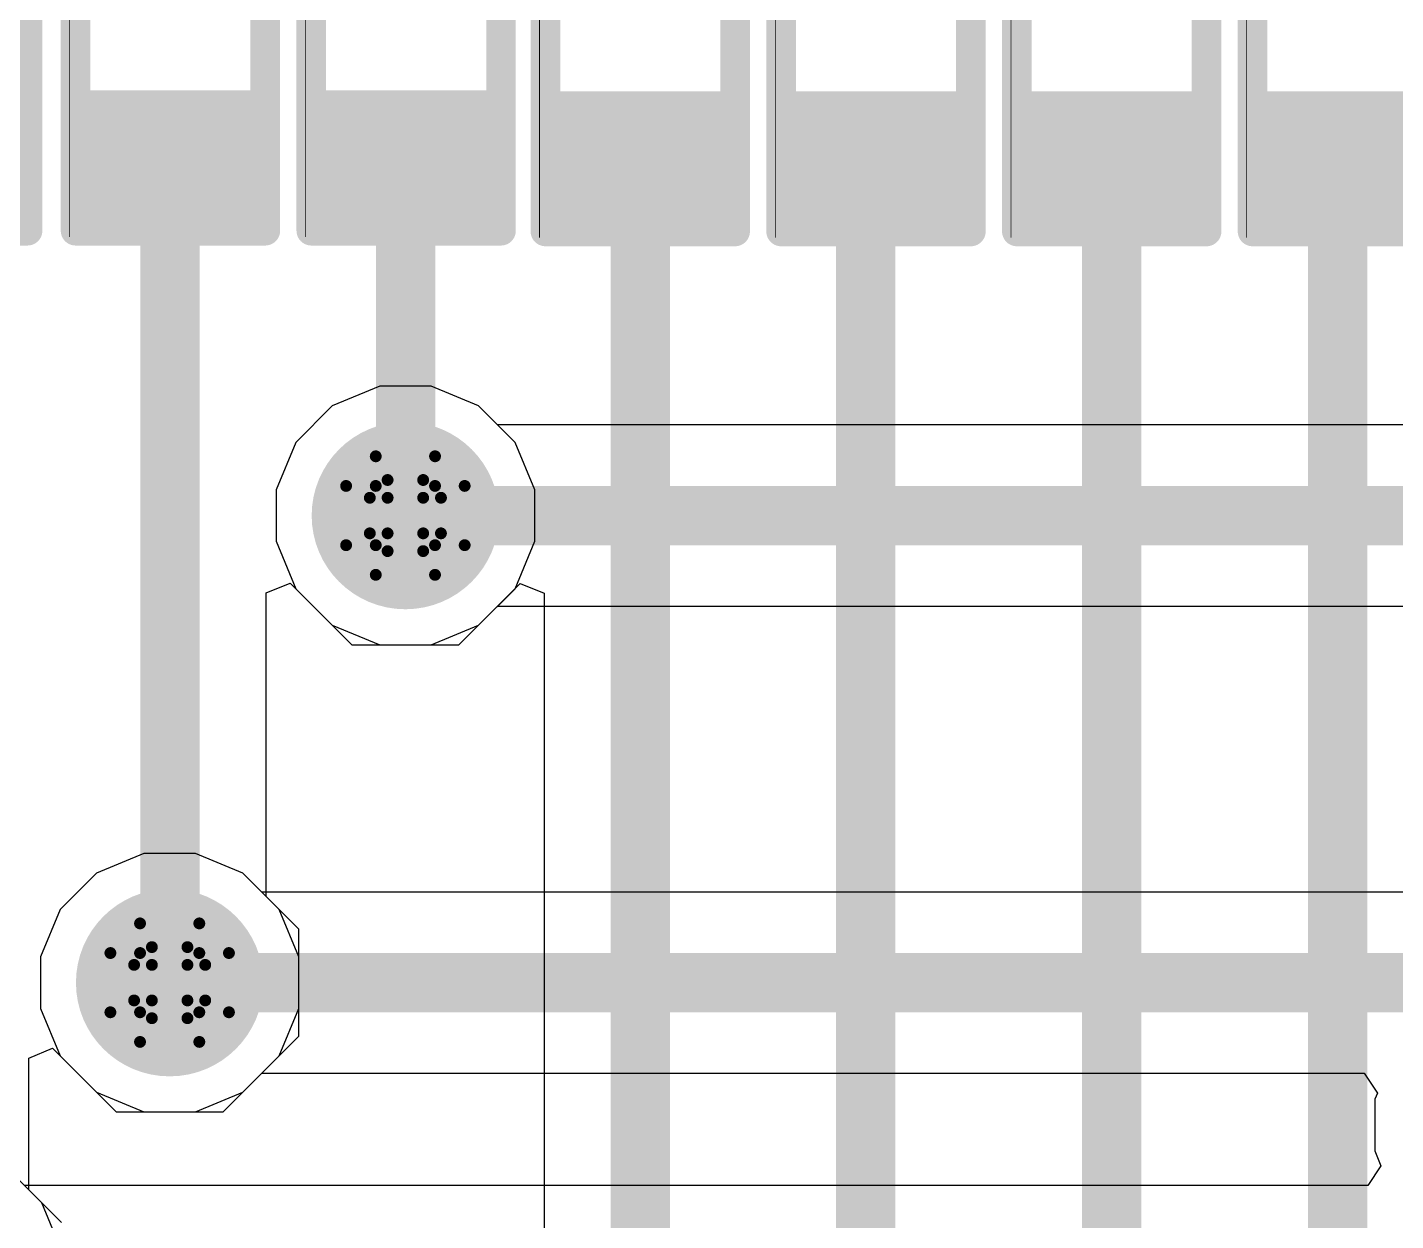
# Model space of a CAD drawing. Header units: inches. Extents: x -4 to 5258, y -4 to 5281.
# Drawn here: x 11.55 to 17.42, y 26.61 to 31.72 of the extents above; entities that cross this region are included whole.
import ezdxf

# ---------------------------------------------------------------- set-up
doc = ezdxf.new("R2010")
doc.units = ezdxf.units.IN
for name, color, linetype in [('Bottom Layer', 5, 'Continuous'), ('Bottom Solder', 6, 'Continuous'), ('Drill Drawing', 1, 'Continuous'), ('Layer 1', 16, 'Continuous'), ('Layer 2', 76, 'Continuous'), ('Top Layer', 1, 'Continuous'), ('Top Overlay', 2, 'Continuous'), ('Top Paste', 8, 'Continuous'), ('Top Solder', 216, 'Continuous'), ('Via Holes', 16, 'Continuous')]:
    doc.layers.add(name, color=color, linetype=linetype)

# ---------------------------------------------------------------- blocks, each defined once
blk = doc.blocks.new('R___0402_140')
at = {"layer": 'Top Layer'}
for points in [[(-0.6985, -0.3175), (-0.6985, 0.3174999999999999), (-0.2413000000000001, 0.3175), (-0.2412999999999999, -0.3174999999999999)], [(0.2413000000000001, -0.3175), (0.2412999999999999, 0.3174999999999999), (0.6985, 0.3175), (0.6985, -0.3174999999999999)]]:
    blk.add_hatch(color=1, dxfattribs=at).paths.add_polyline_path(points)
at = {"layer": 'Top Paste'}
for points in [[(-0.6985, -0.3175), (-0.6985, 0.3174999999999999), (-0.2413000000000001, 0.3175), (-0.2412999999999999, -0.3174999999999999)], [(0.2413000000000001, -0.3175), (0.2412999999999999, 0.3174999999999999), (0.6985, 0.3175), (0.6985, -0.3174999999999999)]]:
    blk.add_hatch(color=8, dxfattribs=at).paths.add_polyline_path(points)
at = {"layer": 'Top Solder'}
for points in [[(-0.75350116, -0.3725011600000001), (-0.75350116, 0.3725011599999999), (-0.18629884, 0.3725011600000001), (-0.1862988399999999, -0.3725011599999999)], [(0.18629884, -0.3725011600000001), (0.1862988399999999, 0.3725011599999999), (0.75350116, 0.3725011600000001), (0.75350116, -0.3725011599999999)]]:
    blk.add_hatch(color=216, dxfattribs=at).paths.add_polyline_path(points)
at = {"layer": 'Top Overlay'}
for points in [[(-0.7874, -0.4064, 0.127, 0.127, 0), (-0.7874, 0.4064, 0.127, 0.127, 0)], [(0.7874, 0.4064, 0.127, 0.127, 0), (-0.7874, 0.4064, 0.127, 0.127, 0)], [(0.7874, -0.4064, 0.127, 0.127, 0), (0.7874, 0.4064, 0.127, 0.127, 0)], [(0.7874, -0.4064, 0.127, 0.127, 0), (-0.7874, -0.4064, 0.127, 0.127, 0)], [(0.8128, -0.4318, 0.0032258, 0.0032258, 0), (-0.8128, -0.4318, 0.0032258, 0.0032258, 0)]]:
    blk.add_lwpolyline(points, format="xyseb", dxfattribs=at)
for points in [[(-0.8191499999999999, 0.4064, 0.0635, 0.0635, 1), (-0.7556499999999999, 0.4064, 0.0635, 0.0635, 1)], [(-0.8191499999999999, 0.4064, 0.0635, 0.0635, 1), (-0.7556499999999999, 0.4064, 0.0635, 0.0635, 1)], [(0.7556499999999999, 0.4064, 0.0635, 0.0635, 1), (0.8191499999999999, 0.4064, 0.0635, 0.0635, 1)], [(0.7556499999999999, 0.4064, 0.0635, 0.0635, 1), (0.8191499999999999, 0.4064, 0.0635, 0.0635, 1)], [(-0.8191499999999999, -0.4064, 0.0635, 0.0635, 1), (-0.7556499999999999, -0.4064, 0.0635, 0.0635, 1)], [(-0.8191499999999999, -0.4064, 0.0635, 0.0635, 1), (-0.7556499999999999, -0.4064, 0.0635, 0.0635, 1)], [(0.7556499999999999, -0.4064, 0.0635, 0.0635, 1), (0.8191499999999999, -0.4064, 0.0635, 0.0635, 1)], [(0.7556499999999999, -0.4064, 0.0635, 0.0635, 1), (0.8191499999999999, -0.4064, 0.0635, 0.0635, 1)], [(-0.81360518, -0.4318, 0.0016129, 0.0016129, 1), (-0.8119948199999999, -0.4318, 0.0016129, 0.0016129, 1)], [(0.8119948199999999, -0.4318, 0.0016129, 0.0016129, 1), (0.81360518, -0.4318, 0.0016129, 0.0016129, 1)]]:
    blk.add_lwpolyline(points, format="xyseb", close=True, dxfattribs=at)
blk = doc.blocks.new('R___0402_142')
at = {"layer": 'Top Layer'}
for points in [[(-0.6985, -0.3175), (-0.6985, 0.3174999999999999), (-0.2413000000000001, 0.3175), (-0.2412999999999999, -0.3174999999999999)], [(0.2413025400000001, -0.3175), (0.2413025399999999, 0.3174999999999999), (0.6985025399999999, 0.3175), (0.6985025399999999, -0.3174999999999999)]]:
    blk.add_hatch(color=1, dxfattribs=at).paths.add_polyline_path(points)
at = {"layer": 'Top Paste'}
for points in [[(-0.6985, -0.3175), (-0.6985, 0.3174999999999999), (-0.2413000000000001, 0.3175), (-0.2412999999999999, -0.3174999999999999)], [(0.2413025400000001, -0.3175), (0.2413025399999999, 0.3174999999999999), (0.6985025399999999, 0.3175), (0.6985025399999999, -0.3174999999999999)]]:
    blk.add_hatch(color=8, dxfattribs=at).paths.add_polyline_path(points)
at = {"layer": 'Top Solder'}
for points in [[(-0.75350116, -0.3725011600000001), (-0.75350116, 0.3725011599999999), (-0.18629884, 0.3725011600000001), (-0.1862988399999999, -0.3725011599999999)], [(0.1863013800000001, -0.3725011600000001), (0.1863013799999999, 0.3725011599999999), (0.7535037, 0.3725011600000001), (0.7535037, -0.3725011599999999)]]:
    blk.add_hatch(color=216, dxfattribs=at).paths.add_polyline_path(points)
at = {"layer": 'Top Overlay'}
for points in [[(-0.7874, -0.4064, 0.127, 0.127, 0), (-0.7874, 0.4064, 0.127, 0.127, 0)], [(0.7874, 0.4064, 0.127, 0.127, 0), (-0.7874, 0.4064, 0.127, 0.127, 0)], [(0.7874, -0.4064, 0.127, 0.127, 0), (0.7874, 0.4064, 0.127, 0.127, 0)], [(0.7874, -0.4064, 0.127, 0.127, 0), (-0.7874, -0.4064, 0.127, 0.127, 0)], [(0.8128, -0.4318, 0.0032258, 0.0032258, 0), (-0.8127974599999999, -0.4318, 0.0032258, 0.0032258, 0)]]:
    blk.add_lwpolyline(points, format="xyseb", dxfattribs=at)
for points in [[(-0.8191499999999999, 0.4064, 0.0635, 0.0635, 1), (-0.7556499999999999, 0.4064, 0.0635, 0.0635, 1)], [(-0.8191499999999999, 0.4064, 0.0635, 0.0635, 1), (-0.7556499999999999, 0.4064, 0.0635, 0.0635, 1)], [(0.7556499999999999, 0.4064, 0.0635, 0.0635, 1), (0.8191499999999999, 0.4064, 0.0635, 0.0635, 1)], [(0.7556499999999999, 0.4064, 0.0635, 0.0635, 1), (0.8191499999999999, 0.4064, 0.0635, 0.0635, 1)], [(-0.8191499999999999, -0.4064, 0.0635, 0.0635, 1), (-0.7556499999999999, -0.4064, 0.0635, 0.0635, 1)], [(-0.8191499999999999, -0.4064, 0.0635, 0.0635, 1), (-0.7556499999999999, -0.4064, 0.0635, 0.0635, 1)], [(0.7556499999999999, -0.4064, 0.0635, 0.0635, 1), (0.8191499999999999, -0.4064, 0.0635, 0.0635, 1)], [(0.7556499999999999, -0.4064, 0.0635, 0.0635, 1), (0.8191499999999999, -0.4064, 0.0635, 0.0635, 1)], [(-0.8136026399999999, -0.4318, 0.0016129, 0.0016129, 1), (-0.81199228, -0.4318, 0.0016129, 0.0016129, 1)], [(0.8119948199999999, -0.4318, 0.0016129, 0.0016129, 1), (0.81360518, -0.4318, 0.0016129, 0.0016129, 1)]]:
    blk.add_lwpolyline(points, format="xyseb", close=True, dxfattribs=at)
blk = doc.blocks.new('R___0402_144')
at = {"layer": 'Top Layer'}
for points in [[(-0.6985, -0.3175), (-0.6985, 0.3174999999999999), (-0.2413000000000001, 0.3175), (-0.2412999999999999, -0.3174999999999999)], [(0.2413000000000001, -0.3175), (0.2412999999999999, 0.3174999999999999), (0.6985, 0.3175), (0.6985, -0.3174999999999999)]]:
    blk.add_hatch(color=1, dxfattribs=at).paths.add_polyline_path(points)
at = {"layer": 'Top Paste'}
for points in [[(-0.6985, -0.3175), (-0.6985, 0.3174999999999999), (-0.2413000000000001, 0.3175), (-0.2412999999999999, -0.3174999999999999)], [(0.2413000000000001, -0.3175), (0.2412999999999999, 0.3174999999999999), (0.6985, 0.3175), (0.6985, -0.3174999999999999)]]:
    blk.add_hatch(color=8, dxfattribs=at).paths.add_polyline_path(points)
at = {"layer": 'Top Solder'}
for points in [[(-0.75350116, -0.3725011600000001), (-0.75350116, 0.3725011599999999), (-0.18629884, 0.3725011600000001), (-0.1862988399999999, -0.3725011599999999)], [(0.18629884, -0.3725011600000001), (0.1862988399999999, 0.3725011599999999), (0.75350116, 0.3725011600000001), (0.75350116, -0.3725011599999999)]]:
    blk.add_hatch(color=216, dxfattribs=at).paths.add_polyline_path(points)
at = {"layer": 'Top Overlay'}
for points in [[(-0.7874, -0.4064, 0.127, 0.127, 0), (-0.7874, 0.4064, 0.127, 0.127, 0)], [(0.7874, 0.4064, 0.127, 0.127, 0), (-0.7874, 0.4064, 0.127, 0.127, 0)], [(0.7874, -0.4064, 0.127, 0.127, 0), (0.7874, 0.4064, 0.127, 0.127, 0)], [(0.7874, -0.4064, 0.127, 0.127, 0), (-0.7874, -0.4064, 0.127, 0.127, 0)], [(0.8128, -0.4318, 0.0032258, 0.0032258, 0), (-0.8128, -0.4318, 0.0032258, 0.0032258, 0)]]:
    blk.add_lwpolyline(points, format="xyseb", dxfattribs=at)
for points in [[(-0.8191499999999999, 0.4064, 0.0635, 0.0635, 1), (-0.7556499999999999, 0.4064, 0.0635, 0.0635, 1)], [(-0.8191499999999999, 0.4064, 0.0635, 0.0635, 1), (-0.7556499999999999, 0.4064, 0.0635, 0.0635, 1)], [(0.7556499999999999, 0.4064, 0.0635, 0.0635, 1), (0.8191499999999999, 0.4064, 0.0635, 0.0635, 1)], [(0.7556499999999999, 0.4064, 0.0635, 0.0635, 1), (0.8191499999999999, 0.4064, 0.0635, 0.0635, 1)], [(-0.8191499999999999, -0.4064, 0.0635, 0.0635, 1), (-0.7556499999999999, -0.4064, 0.0635, 0.0635, 1)], [(-0.8191499999999999, -0.4064, 0.0635, 0.0635, 1), (-0.7556499999999999, -0.4064, 0.0635, 0.0635, 1)], [(0.7556499999999999, -0.4064, 0.0635, 0.0635, 1), (0.8191499999999999, -0.4064, 0.0635, 0.0635, 1)], [(0.7556499999999999, -0.4064, 0.0635, 0.0635, 1), (0.8191499999999999, -0.4064, 0.0635, 0.0635, 1)], [(-0.81360518, -0.4318, 0.0016129, 0.0016129, 1), (-0.8119948199999999, -0.4318, 0.0016129, 0.0016129, 1)], [(0.8119948199999999, -0.4318, 0.0016129, 0.0016129, 1), (0.81360518, -0.4318, 0.0016129, 0.0016129, 1)]]:
    blk.add_lwpolyline(points, format="xyseb", close=True, dxfattribs=at)
blk = doc.blocks.new('R___0402_146')
at = {"layer": 'Top Layer'}
for points in [[(-0.6985, -0.3175), (-0.6985, 0.3174999999999999), (-0.2413000000000001, 0.3175), (-0.2412999999999999, -0.3174999999999999)], [(0.2413000000000001, -0.3175), (0.2412999999999999, 0.3174999999999999), (0.6985, 0.3175), (0.6985, -0.3174999999999999)]]:
    blk.add_hatch(color=1, dxfattribs=at).paths.add_polyline_path(points)
at = {"layer": 'Top Paste'}
for points in [[(-0.6985, -0.3175), (-0.6985, 0.3174999999999999), (-0.2413000000000001, 0.3175), (-0.2412999999999999, -0.3174999999999999)], [(0.2413000000000001, -0.3175), (0.2412999999999999, 0.3174999999999999), (0.6985, 0.3175), (0.6985, -0.3174999999999999)]]:
    blk.add_hatch(color=8, dxfattribs=at).paths.add_polyline_path(points)
at = {"layer": 'Top Solder'}
for points in [[(-0.75350116, -0.3725011600000001), (-0.75350116, 0.3725011599999999), (-0.18629884, 0.3725011600000001), (-0.1862988399999999, -0.3725011599999999)], [(0.18629884, -0.3725011600000001), (0.1862988399999999, 0.3725011599999999), (0.75350116, 0.3725011600000001), (0.75350116, -0.3725011599999999)]]:
    blk.add_hatch(color=216, dxfattribs=at).paths.add_polyline_path(points)
at = {"layer": 'Top Overlay'}
for points in [[(-0.7874, -0.4064, 0.127, 0.127, 0), (-0.7874, 0.4064, 0.127, 0.127, 0)], [(0.7874, 0.4064, 0.127, 0.127, 0), (-0.7874, 0.4064, 0.127, 0.127, 0)], [(0.7874, -0.4064, 0.127, 0.127, 0), (0.7874, 0.4064, 0.127, 0.127, 0)], [(0.7874, -0.4064, 0.127, 0.127, 0), (-0.7874, -0.4064, 0.127, 0.127, 0)], [(0.8128, -0.4318, 0.0032258, 0.0032258, 0), (-0.8128, -0.4318, 0.0032258, 0.0032258, 0)]]:
    blk.add_lwpolyline(points, format="xyseb", dxfattribs=at)
for points in [[(-0.8191499999999999, 0.4064, 0.0635, 0.0635, 1), (-0.7556499999999999, 0.4064, 0.0635, 0.0635, 1)], [(-0.8191499999999999, 0.4064, 0.0635, 0.0635, 1), (-0.7556499999999999, 0.4064, 0.0635, 0.0635, 1)], [(0.7556499999999999, 0.4064, 0.0635, 0.0635, 1), (0.8191499999999999, 0.4064, 0.0635, 0.0635, 1)], [(0.7556499999999999, 0.4064, 0.0635, 0.0635, 1), (0.8191499999999999, 0.4064, 0.0635, 0.0635, 1)], [(-0.8191499999999999, -0.4064, 0.0635, 0.0635, 1), (-0.7556499999999999, -0.4064, 0.0635, 0.0635, 1)], [(-0.8191499999999999, -0.4064, 0.0635, 0.0635, 1), (-0.7556499999999999, -0.4064, 0.0635, 0.0635, 1)], [(0.7556499999999999, -0.4064, 0.0635, 0.0635, 1), (0.8191499999999999, -0.4064, 0.0635, 0.0635, 1)], [(0.7556499999999999, -0.4064, 0.0635, 0.0635, 1), (0.8191499999999999, -0.4064, 0.0635, 0.0635, 1)], [(-0.81360518, -0.4318, 0.0016129, 0.0016129, 1), (-0.8119948199999999, -0.4318, 0.0016129, 0.0016129, 1)], [(0.8119948199999999, -0.4318, 0.0016129, 0.0016129, 1), (0.81360518, -0.4318, 0.0016129, 0.0016129, 1)]]:
    blk.add_lwpolyline(points, format="xyseb", close=True, dxfattribs=at)
blk = doc.blocks.new('R___0402_148')
at = {"layer": 'Top Layer'}
for points in [[(-0.6985, -0.3175), (-0.6985, 0.3174999999999999), (-0.2413000000000001, 0.3175), (-0.2412999999999999, -0.3174999999999999)], [(0.2413000000000001, -0.3175), (0.2412999999999999, 0.3174999999999999), (0.6985, 0.3175), (0.6985, -0.3174999999999999)]]:
    blk.add_hatch(color=1, dxfattribs=at).paths.add_polyline_path(points)
at = {"layer": 'Top Paste'}
for points in [[(-0.6985, -0.3175), (-0.6985, 0.3174999999999999), (-0.2413000000000001, 0.3175), (-0.2412999999999999, -0.3174999999999999)], [(0.2413000000000001, -0.3175), (0.2412999999999999, 0.3174999999999999), (0.6985, 0.3175), (0.6985, -0.3174999999999999)]]:
    blk.add_hatch(color=8, dxfattribs=at).paths.add_polyline_path(points)
at = {"layer": 'Top Solder'}
for points in [[(-0.75350116, -0.3725011600000001), (-0.75350116, 0.3725011599999999), (-0.18629884, 0.3725011600000001), (-0.1862988399999999, -0.3725011599999999)], [(0.18629884, -0.3725011600000001), (0.1862988399999999, 0.3725011599999999), (0.75350116, 0.3725011600000001), (0.75350116, -0.3725011599999999)]]:
    blk.add_hatch(color=216, dxfattribs=at).paths.add_polyline_path(points)
at = {"layer": 'Top Overlay'}
for points in [[(-0.7874, -0.4064, 0.127, 0.127, 0), (-0.7874, 0.4064, 0.127, 0.127, 0)], [(0.7874, 0.4064, 0.127, 0.127, 0), (-0.7874, 0.4064, 0.127, 0.127, 0)], [(0.7874, -0.4064, 0.127, 0.127, 0), (0.7874, 0.4064, 0.127, 0.127, 0)], [(0.7874, -0.4064, 0.127, 0.127, 0), (-0.7874, -0.4064, 0.127, 0.127, 0)], [(0.8128, -0.4318, 0.0032258, 0.0032258, 0), (-0.8128, -0.4318, 0.0032258, 0.0032258, 0)]]:
    blk.add_lwpolyline(points, format="xyseb", dxfattribs=at)
for points in [[(-0.8191499999999999, 0.4064, 0.0635, 0.0635, 1), (-0.7556499999999999, 0.4064, 0.0635, 0.0635, 1)], [(-0.8191499999999999, 0.4064, 0.0635, 0.0635, 1), (-0.7556499999999999, 0.4064, 0.0635, 0.0635, 1)], [(0.7556499999999999, 0.4064, 0.0635, 0.0635, 1), (0.8191499999999999, 0.4064, 0.0635, 0.0635, 1)], [(0.7556499999999999, 0.4064, 0.0635, 0.0635, 1), (0.8191499999999999, 0.4064, 0.0635, 0.0635, 1)], [(-0.8191499999999999, -0.4064, 0.0635, 0.0635, 1), (-0.7556499999999999, -0.4064, 0.0635, 0.0635, 1)], [(-0.8191499999999999, -0.4064, 0.0635, 0.0635, 1), (-0.7556499999999999, -0.4064, 0.0635, 0.0635, 1)], [(0.7556499999999999, -0.4064, 0.0635, 0.0635, 1), (0.8191499999999999, -0.4064, 0.0635, 0.0635, 1)], [(0.7556499999999999, -0.4064, 0.0635, 0.0635, 1), (0.8191499999999999, -0.4064, 0.0635, 0.0635, 1)], [(-0.81360518, -0.4318, 0.0016129, 0.0016129, 1), (-0.8119948199999999, -0.4318, 0.0016129, 0.0016129, 1)], [(0.8119948199999999, -0.4318, 0.0016129, 0.0016129, 1), (0.81360518, -0.4318, 0.0016129, 0.0016129, 1)]]:
    blk.add_lwpolyline(points, format="xyseb", close=True, dxfattribs=at)
blk = doc.blocks.new('R___0402_150')
at = {"layer": 'Top Layer'}
for points in [[(-0.6985, -0.3175), (-0.6985, 0.3174999999999999), (-0.2413000000000001, 0.3175), (-0.2412999999999999, -0.3174999999999999)], [(0.2413000000000001, -0.3175), (0.2412999999999999, 0.3174999999999999), (0.6985, 0.3175), (0.6985, -0.3174999999999999)]]:
    blk.add_hatch(color=1, dxfattribs=at).paths.add_polyline_path(points)
at = {"layer": 'Top Paste'}
for points in [[(-0.6985, -0.3175), (-0.6985, 0.3174999999999999), (-0.2413000000000001, 0.3175), (-0.2412999999999999, -0.3174999999999999)], [(0.2413000000000001, -0.3175), (0.2412999999999999, 0.3174999999999999), (0.6985, 0.3175), (0.6985, -0.3174999999999999)]]:
    blk.add_hatch(color=8, dxfattribs=at).paths.add_polyline_path(points)
at = {"layer": 'Top Solder'}
for points in [[(-0.75350116, -0.3725011600000001), (-0.75350116, 0.3725011599999999), (-0.18629884, 0.3725011600000001), (-0.1862988399999999, -0.3725011599999999)], [(0.18629884, -0.3725011600000001), (0.1862988399999999, 0.3725011599999999), (0.75350116, 0.3725011600000001), (0.75350116, -0.3725011599999999)]]:
    blk.add_hatch(color=216, dxfattribs=at).paths.add_polyline_path(points)
at = {"layer": 'Top Overlay'}
for points in [[(-0.7874, -0.4064, 0.127, 0.127, 0), (-0.7874, 0.4064, 0.127, 0.127, 0)], [(0.7874, 0.4064, 0.127, 0.127, 0), (-0.7874, 0.4064, 0.127, 0.127, 0)], [(0.7874, -0.4064, 0.127, 0.127, 0), (0.7874, 0.4064, 0.127, 0.127, 0)], [(0.7874, -0.4064, 0.127, 0.127, 0), (-0.7874, -0.4064, 0.127, 0.127, 0)], [(0.8128, -0.4318, 0.0032258, 0.0032258, 0), (-0.8128, -0.4318, 0.0032258, 0.0032258, 0)]]:
    blk.add_lwpolyline(points, format="xyseb", dxfattribs=at)
for points in [[(-0.8191499999999999, 0.4064, 0.0635, 0.0635, 1), (-0.7556499999999999, 0.4064, 0.0635, 0.0635, 1)], [(-0.8191499999999999, 0.4064, 0.0635, 0.0635, 1), (-0.7556499999999999, 0.4064, 0.0635, 0.0635, 1)], [(0.7556499999999999, 0.4064, 0.0635, 0.0635, 1), (0.8191499999999999, 0.4064, 0.0635, 0.0635, 1)], [(0.7556499999999999, 0.4064, 0.0635, 0.0635, 1), (0.8191499999999999, 0.4064, 0.0635, 0.0635, 1)], [(-0.8191499999999999, -0.4064, 0.0635, 0.0635, 1), (-0.7556499999999999, -0.4064, 0.0635, 0.0635, 1)], [(-0.8191499999999999, -0.4064, 0.0635, 0.0635, 1), (-0.7556499999999999, -0.4064, 0.0635, 0.0635, 1)], [(0.7556499999999999, -0.4064, 0.0635, 0.0635, 1), (0.8191499999999999, -0.4064, 0.0635, 0.0635, 1)], [(0.7556499999999999, -0.4064, 0.0635, 0.0635, 1), (0.8191499999999999, -0.4064, 0.0635, 0.0635, 1)], [(-0.81360518, -0.4318, 0.0016129, 0.0016129, 1), (-0.8119948199999999, -0.4318, 0.0016129, 0.0016129, 1)], [(0.8119948199999999, -0.4318, 0.0016129, 0.0016129, 1), (0.81360518, -0.4318, 0.0016129, 0.0016129, 1)]]:
    blk.add_lwpolyline(points, format="xyseb", close=True, dxfattribs=at)
blk = doc.blocks.new('R___0402_152')
at = {"layer": 'Top Layer'}
for points in [[(-0.6985, -0.31749746), (-0.6985, 0.3175025399999999), (-0.2413000000000001, 0.3175025400000001), (-0.2412999999999999, -0.31749746)], [(0.2413000000000001, -0.31749746), (0.2412999999999999, 0.3175025399999999), (0.6985, 0.3175025400000001), (0.6985, -0.31749746)]]:
    blk.add_hatch(color=1, dxfattribs=at).paths.add_polyline_path(points)
at = {"layer": 'Top Paste'}
for points in [[(-0.6985, -0.31749746), (-0.6985, 0.3175025399999999), (-0.2413000000000001, 0.3175025400000001), (-0.2412999999999999, -0.31749746)], [(0.2413000000000001, -0.31749746), (0.2412999999999999, 0.3175025399999999), (0.6985, 0.3175025400000001), (0.6985, -0.31749746)]]:
    blk.add_hatch(color=8, dxfattribs=at).paths.add_polyline_path(points)
at = {"layer": 'Top Solder'}
for points in [[(-0.75350116, -0.3724986200000001), (-0.75350116, 0.3725036999999999), (-0.18629884, 0.3725037), (-0.1862988399999999, -0.3724986199999999)], [(0.18629884, -0.3724986200000001), (0.1862988399999999, 0.3725036999999999), (0.75350116, 0.3725037), (0.75350116, -0.3724986199999999)]]:
    blk.add_hatch(color=216, dxfattribs=at).paths.add_polyline_path(points)
at = {"layer": 'Top Overlay'}
for points in [[(-0.7874, 0.4064, 0.127, 0.127, 0), (0.78740254, 0.40640508, 0.127, 0.127, 0)], [(-0.7874, -0.40639746, 0.127, 0.127, 0), (-0.7874, 0.4064, 0.127, 0.127, 0)], [(0.7874, -0.40639746, 0.127, 0.127, 0), (0.78740254, 0.40640508, 0.127, 0.127, 0)], [(0.7874, -0.40639746, 0.127, 0.127, 0), (-0.7874, -0.40639746, 0.127, 0.127, 0)], [(0.8128, -0.4317974599999999, 0.0032258, 0.0032258, 0), (-0.8128, -0.4317974599999999, 0.0032258, 0.0032258, 0)]]:
    blk.add_lwpolyline(points, format="xyseb", dxfattribs=at)
for points in [[(-0.8191499999999999, 0.4064, 0.0635, 0.0635, 1), (-0.7556499999999999, 0.4064, 0.0635, 0.0635, 1)], [(-0.8191499999999999, 0.4064, 0.0635, 0.0635, 1), (-0.7556499999999999, 0.4064, 0.0635, 0.0635, 1)], [(0.75565254, 0.40640508, 0.0635, 0.0635, 1), (0.8191525399999998, 0.40640508, 0.0635, 0.0635, 1)], [(0.75565254, 0.40640508, 0.0635, 0.0635, 1), (0.8191525399999998, 0.40640508, 0.0635, 0.0635, 1)], [(-0.8191499999999999, -0.40639746, 0.0635, 0.0635, 1), (-0.7556499999999999, -0.40639746, 0.0635, 0.0635, 1)], [(-0.8191499999999999, -0.40639746, 0.0635, 0.0635, 1), (-0.7556499999999999, -0.40639746, 0.0635, 0.0635, 1)], [(0.7556499999999999, -0.40639746, 0.0635, 0.0635, 1), (0.8191499999999999, -0.40639746, 0.0635, 0.0635, 1)], [(0.7556499999999999, -0.40639746, 0.0635, 0.0635, 1), (0.8191499999999999, -0.40639746, 0.0635, 0.0635, 1)], [(-0.81360518, -0.4317974599999999, 0.0016129, 0.0016129, 1), (-0.8119948199999999, -0.4317974599999999, 0.0016129, 0.0016129, 1)], [(0.8119948199999999, -0.4317974599999999, 0.0016129, 0.0016129, 1), (0.81360518, -0.4317974599999999, 0.0016129, 0.0016129, 1)]]:
    blk.add_lwpolyline(points, format="xyseb", close=True, dxfattribs=at)

msp = doc.modelspace()

# ---------------------------------------------------------------- hatches: boundary and pattern name
at = {"layer": 'Bottom Layer'}
h = msp.add_hatch(color=5, dxfattribs=at)
edge = h.paths.add_edge_path()
edge.add_arc((13.17442882, 29.63085006), 0.2999994, 0, 360)
h = msp.add_hatch(color=5, dxfattribs=at)
edge = h.paths.add_edge_path()
edge.add_arc((12.16442068, 27.62888556), 0.2999994, 0, 360)
at = {"layer": 'Bottom Solder'}
h = msp.add_hatch(color=6, dxfattribs=at)
edge = h.paths.add_edge_path()
edge.add_arc((13.17442882, 29.63085006), 0.4015993999999999, 0, 360)
h = msp.add_hatch(color=6, dxfattribs=at)
edge = h.paths.add_edge_path()
edge.add_arc((12.16442068, 27.62888556), 0.4015993999999999, 0, 360)
at = {"layer": 'Layer 1'}
h = msp.add_hatch(color=16, dxfattribs=at)
edge = h.paths.add_edge_path()
edge.add_arc((13.17442882, 29.63085006), 0.2999994, 0, 360)
h = msp.add_hatch(color=16, dxfattribs=at)
edge = h.paths.add_edge_path()
edge.add_arc((12.16442068, 27.62888556), 0.2999994, 0, 360)
at = {"layer": 'Layer 2'}
h = msp.add_hatch(color=76, dxfattribs=at)
edge = h.paths.add_edge_path()
edge.add_arc((13.17442882, 29.63085006), 0.2999994, 0, 360)
h = msp.add_hatch(color=76, dxfattribs=at)
edge = h.paths.add_edge_path()
edge.add_arc((12.16442068, 27.62888556), 0.2999994, 0, 360)
at = {"layer": 'Top Layer'}
h = msp.add_hatch(color=1, dxfattribs=at)
edge = h.paths.add_edge_path()
edge.add_arc((13.17442882, 29.63085006), 0.2999994, 0, 360)
h = msp.add_hatch(color=1, dxfattribs=at)
edge = h.paths.add_edge_path()
edge.add_arc((12.16442068, 27.62888556), 0.2999994, 0, 360)
at = {"layer": 'Top Solder'}
h = msp.add_hatch(color=216, dxfattribs=at)
edge = h.paths.add_edge_path()
edge.add_arc((13.17442882, 29.63085006), 0.4015993999999999, 0, 360)
h = msp.add_hatch(color=216, dxfattribs=at)
edge = h.paths.add_edge_path()
edge.add_arc((12.16442068, 27.62888556), 0.4015993999999999, 0, 360)
at = {"layer": 'Via Holes'}
h = msp.add_hatch(color=7, dxfattribs=at)
edge = h.paths.add_edge_path()
edge.add_arc((13.17442882, 29.63085006), 0.1499997, 0, 360)
h = msp.add_hatch(color=7, dxfattribs=at)
edge = h.paths.add_edge_path()
edge.add_arc((12.16442068, 27.62888556), 0.1499997, 0, 360)

# ---------------------------------------------------------------- linework, layer by layer
at = {"layer": 'Bottom Layer'}
for p, q in [((13.06423092, 30.18484946), (12.86061436, 30.10050876)), ((13.28462672, 30.18484946), (13.06423092, 30.18484946)), ((13.48824328, 30.10050876), (13.28462672, 30.18484946)), ((12.86061436, 30.10050876), (12.70477012, 29.94466452)), ((13.64408752, 29.94466452), (13.48824328, 30.10050876)), ((12.70477012, 29.94466452), (12.62042942, 29.74104796)), ((13.72842822, 29.74104796), (13.64408752, 29.94466452)), ((12.62042942, 29.74104796), (12.62042942, 29.52065216)), ((13.72842822, 29.52065216), (13.72842822, 29.74104796)), ((12.62042942, 29.52065216), (12.70477012, 29.3170356)), ((13.64408752, 29.3170356), (13.72842822, 29.52065216)), ((12.70477012, 29.3170356), (12.86061436, 29.16119136)), ((13.48824328, 29.16119136), (13.64408752, 29.3170356)), ((12.86061436, 29.16119136), (13.06423092, 29.07685066)), ((13.28462672, 29.07685066), (13.48824328, 29.16119136)), ((13.06423092, 29.07685066), (13.28462672, 29.07685066)), ((12.05422278, 28.18288496), (11.85060622, 28.09854426)), ((12.27461858, 28.18288496), (12.05422278, 28.18288496)), ((12.47823514, 28.09854426), (12.27461858, 28.18288496)), ((11.85060622, 28.09854426), (11.69476198, 27.94270002)), ((12.63407938, 27.94270002), (12.47823514, 28.09854426)), ((11.69476198, 27.94270002), (11.61042128, 27.73908346)), ((12.71842008, 27.73908346), (12.63407938, 27.94270002)), ((11.61042128, 27.73908346), (11.61042128, 27.51868766)), ((12.71842008, 27.51868766), (12.71842008, 27.73908346)), ((11.61042128, 27.51868766), (11.69476198, 27.3150711)), ((12.63407938, 27.3150711), (12.71842008, 27.51868766)), ((11.69476198, 27.3150711), (11.85060622, 27.15922686)), ((12.47823514, 27.15922686), (12.63407938, 27.3150711)), ((11.85060622, 27.15922686), (12.05422278, 27.07488615999999)), ((12.27461858, 27.07488615999999), (12.47823514, 27.15922686)), ((12.05422278, 27.07488615999999), (12.27461858, 27.07488615999999)), ((11.61680684, 26.68517396), (11.4609626, 26.8410182)), ((11.70114754, 26.4815574), (11.61680684, 26.68517396))]:
    msp.add_line(p, q, dxfattribs=at)
at = {"layer": 'Drill Drawing'}
for points in [[(13.04742882, 29.75785006, 0.0508, 0.0508, 0), (13.04742882, 29.88485006, 0.0508, 0.0508, 0)], [(13.04742882, 29.88485006, 0.0508, 0.0508, 0), (13.30142882, 29.88485006, 0.0508, 0.0508, 0)], [(13.30142882, 29.75785006, 0.0508, 0.0508, 0), (13.30142882, 29.88485006, 0.0508, 0.0508, 0)], [(12.92042882, 29.50385006, 0.0508, 0.0508, 0), (12.92042882, 29.75785006, 0.0508, 0.0508, 0)], [(12.92042882, 29.75785006, 0.0508, 0.0508, 0), (13.04742882, 29.75785006, 0.0508, 0.0508, 0)], [(13.09822882, 29.70705006, 0.0508, 0.0508, 0), (13.09822882, 29.78325006, 0.0508, 0.0508, 0)], [(13.09822882, 29.78325006, 0.0508, 0.0508, 0), (13.25062882, 29.78325006, 0.0508, 0.0508, 0)], [(13.25062882, 29.70705006, 0.0508, 0.0508, 0), (13.25062882, 29.78325006, 0.0508, 0.0508, 0)], [(13.30142882, 29.75785006, 0.0508, 0.0508, 0), (13.42842882, 29.75785006, 0.0508, 0.0508, 0)], [(13.42842882, 29.50385006, 0.0508, 0.0508, 0), (13.42842882, 29.75785006, 0.0508, 0.0508, 0)], [(13.02202882, 29.55465006, 0.0508, 0.0508, 0), (13.02202882, 29.70705006, 0.0508, 0.0508, 0)], [(13.02202882, 29.70705006, 0.0508, 0.0508, 0), (13.09822882, 29.70705006, 0.0508, 0.0508, 0)], [(13.25062882, 29.70705006, 0.0508, 0.0508, 0), (13.32682882, 29.70705006, 0.0508, 0.0508, 0)], [(13.32682882, 29.55465006, 0.0508, 0.0508, 0), (13.32682882, 29.70705006, 0.0508, 0.0508, 0)], [(13.02202882, 29.55465006, 0.0508, 0.0508, 0), (13.09822882, 29.55465006, 0.0508, 0.0508, 0)], [(13.09822882, 29.47845006, 0.0508, 0.0508, 0), (13.09822882, 29.55465006, 0.0508, 0.0508, 0)], [(13.25062882, 29.55465006, 0.0508, 0.0508, 0), (13.32682882, 29.55465006, 0.0508, 0.0508, 0)], [(13.25062882, 29.47845006, 0.0508, 0.0508, 0), (13.25062882, 29.55465006, 0.0508, 0.0508, 0)], [(12.92042882, 29.50385006, 0.0508, 0.0508, 0), (13.04742882, 29.50385006, 0.0508, 0.0508, 0)], [(13.04742882, 29.37685006, 0.0508, 0.0508, 0), (13.04742882, 29.50385006, 0.0508, 0.0508, 0)], [(13.09822882, 29.47845006, 0.0508, 0.0508, 0), (13.25062882, 29.47845006, 0.0508, 0.0508, 0)], [(13.30142882, 29.50385006, 0.0508, 0.0508, 0), (13.42842882, 29.50385006, 0.0508, 0.0508, 0)], [(13.30142882, 29.37685006, 0.0508, 0.0508, 0), (13.30142882, 29.50385006, 0.0508, 0.0508, 0)], [(13.04742882, 29.37685006, 0.0508, 0.0508, 0), (13.30142882, 29.37685006, 0.0508, 0.0508, 0)], [(12.03742068, 27.75588556, 0.0508, 0.0508, 0), (12.03742068, 27.88288556, 0.0508, 0.0508, 0)], [(12.03742068, 27.88288556, 0.0508, 0.0508, 0), (12.29142068, 27.88288556, 0.0508, 0.0508, 0)], [(12.29142068, 27.75588556, 0.0508, 0.0508, 0), (12.29142068, 27.88288556, 0.0508, 0.0508, 0)], [(12.08822068, 27.70508556, 0.0508, 0.0508, 0), (12.08822068, 27.78128556, 0.0508, 0.0508, 0)], [(12.08822068, 27.78128556, 0.0508, 0.0508, 0), (12.24062068, 27.78128556, 0.0508, 0.0508, 0)], [(12.24062068, 27.70508556, 0.0508, 0.0508, 0), (12.24062068, 27.78128556, 0.0508, 0.0508, 0)], [(11.91042068, 27.50188556, 0.0508, 0.0508, 0), (11.91042068, 27.75588556, 0.0508, 0.0508, 0)], [(11.91042068, 27.75588556, 0.0508, 0.0508, 0), (12.03742068, 27.75588556, 0.0508, 0.0508, 0)], [(12.29142068, 27.75588556, 0.0508, 0.0508, 0), (12.41842068, 27.75588556, 0.0508, 0.0508, 0)], [(12.41842068, 27.50188556, 0.0508, 0.0508, 0), (12.41842068, 27.75588556, 0.0508, 0.0508, 0)], [(12.01202068, 27.55268556, 0.0508, 0.0508, 0), (12.01202068, 27.70508556, 0.0508, 0.0508, 0)], [(12.01202068, 27.70508556, 0.0508, 0.0508, 0), (12.08822068, 27.70508556, 0.0508, 0.0508, 0)], [(12.24062068, 27.70508556, 0.0508, 0.0508, 0), (12.31682068, 27.70508556, 0.0508, 0.0508, 0)], [(12.31682068, 27.55268556, 0.0508, 0.0508, 0), (12.31682068, 27.70508556, 0.0508, 0.0508, 0)], [(12.01202068, 27.55268556, 0.0508, 0.0508, 0), (12.08822068, 27.55268556, 0.0508, 0.0508, 0)], [(12.08822068, 27.47648556, 0.0508, 0.0508, 0), (12.08822068, 27.55268556, 0.0508, 0.0508, 0)], [(12.24062068, 27.55268556, 0.0508, 0.0508, 0), (12.31682068, 27.55268556, 0.0508, 0.0508, 0)], [(12.24062068, 27.47648556, 0.0508, 0.0508, 0), (12.24062068, 27.55268556, 0.0508, 0.0508, 0)], [(11.91042068, 27.50188556, 0.0508, 0.0508, 0), (12.03742068, 27.50188556, 0.0508, 0.0508, 0)], [(12.03742068, 27.37488556, 0.0508, 0.0508, 0), (12.03742068, 27.50188556, 0.0508, 0.0508, 0)], [(12.08822068, 27.47648556, 0.0508, 0.0508, 0), (12.24062068, 27.47648556, 0.0508, 0.0508, 0)], [(12.29142068, 27.50188556, 0.0508, 0.0508, 0), (12.41842068, 27.50188556, 0.0508, 0.0508, 0)], [(12.29142068, 27.37488556, 0.0508, 0.0508, 0), (12.29142068, 27.50188556, 0.0508, 0.0508, 0)], [(12.03742068, 27.37488556, 0.0508, 0.0508, 0), (12.29142068, 27.37488556, 0.0508, 0.0508, 0)]]:
    msp.add_lwpolyline(points, format="xyseb", dxfattribs=at)
for points in [[(13.03472882, 29.88485006, 0.0254, 0.0254, 1), (13.06012882, 29.88485006, 0.0254, 0.0254, 1)], [(13.03472882, 29.88485006, 0.0254, 0.0254, 1), (13.06012882, 29.88485006, 0.0254, 0.0254, 1)], [(13.28872882, 29.88485006, 0.0254, 0.0254, 1), (13.31412882, 29.88485006, 0.0254, 0.0254, 1)], [(13.28872882, 29.88485006, 0.0254, 0.0254, 1), (13.31412882, 29.88485006, 0.0254, 0.0254, 1)], [(12.90772882, 29.75785006, 0.0254, 0.0254, 1), (12.93312882, 29.75785006, 0.0254, 0.0254, 1)], [(12.90772882, 29.75785006, 0.0254, 0.0254, 1), (12.93312882, 29.75785006, 0.0254, 0.0254, 1)], [(13.03472882, 29.75785006, 0.0254, 0.0254, 1), (13.06012882, 29.75785006, 0.0254, 0.0254, 1)], [(13.03472882, 29.75785006, 0.0254, 0.0254, 1), (13.06012882, 29.75785006, 0.0254, 0.0254, 1)], [(13.08552882, 29.78325006, 0.0254, 0.0254, 1), (13.11092882, 29.78325006, 0.0254, 0.0254, 1)], [(13.08552882, 29.78325006, 0.0254, 0.0254, 1), (13.11092882, 29.78325006, 0.0254, 0.0254, 1)], [(13.23792882, 29.78325006, 0.0254, 0.0254, 1), (13.26332882, 29.78325006, 0.0254, 0.0254, 1)], [(13.23792882, 29.78325006, 0.0254, 0.0254, 1), (13.26332882, 29.78325006, 0.0254, 0.0254, 1)], [(13.28872882, 29.75785006, 0.0254, 0.0254, 1), (13.31412882, 29.75785006, 0.0254, 0.0254, 1)], [(13.28872882, 29.75785006, 0.0254, 0.0254, 1), (13.31412882, 29.75785006, 0.0254, 0.0254, 1)], [(13.41572882, 29.75785006, 0.0254, 0.0254, 1), (13.44112882, 29.75785006, 0.0254, 0.0254, 1)], [(13.41572882, 29.75785006, 0.0254, 0.0254, 1), (13.44112882, 29.75785006, 0.0254, 0.0254, 1)], [(13.00932882, 29.70705006, 0.0254, 0.0254, 1), (13.03472882, 29.70705006, 0.0254, 0.0254, 1)], [(13.00932882, 29.70705006, 0.0254, 0.0254, 1), (13.03472882, 29.70705006, 0.0254, 0.0254, 1)], [(13.08552882, 29.70705006, 0.0254, 0.0254, 1), (13.11092882, 29.70705006, 0.0254, 0.0254, 1)], [(13.08552882, 29.70705006, 0.0254, 0.0254, 1), (13.11092882, 29.70705006, 0.0254, 0.0254, 1)], [(13.23792882, 29.70705006, 0.0254, 0.0254, 1), (13.26332882, 29.70705006, 0.0254, 0.0254, 1)], [(13.23792882, 29.70705006, 0.0254, 0.0254, 1), (13.26332882, 29.70705006, 0.0254, 0.0254, 1)], [(13.31412882, 29.70705006, 0.0254, 0.0254, 1), (13.33952882, 29.70705006, 0.0254, 0.0254, 1)], [(13.31412882, 29.70705006, 0.0254, 0.0254, 1), (13.33952882, 29.70705006, 0.0254, 0.0254, 1)], [(13.00932882, 29.55465006, 0.0254, 0.0254, 1), (13.03472882, 29.55465006, 0.0254, 0.0254, 1)], [(13.00932882, 29.55465006, 0.0254, 0.0254, 1), (13.03472882, 29.55465006, 0.0254, 0.0254, 1)], [(13.08552882, 29.55465006, 0.0254, 0.0254, 1), (13.11092882, 29.55465006, 0.0254, 0.0254, 1)], [(13.08552882, 29.55465006, 0.0254, 0.0254, 1), (13.11092882, 29.55465006, 0.0254, 0.0254, 1)], [(13.23792882, 29.55465006, 0.0254, 0.0254, 1), (13.26332882, 29.55465006, 0.0254, 0.0254, 1)], [(13.23792882, 29.55465006, 0.0254, 0.0254, 1), (13.26332882, 29.55465006, 0.0254, 0.0254, 1)], [(13.31412882, 29.55465006, 0.0254, 0.0254, 1), (13.33952882, 29.55465006, 0.0254, 0.0254, 1)], [(13.31412882, 29.55465006, 0.0254, 0.0254, 1), (13.33952882, 29.55465006, 0.0254, 0.0254, 1)], [(12.90772882, 29.50385006, 0.0254, 0.0254, 1), (12.93312882, 29.50385006, 0.0254, 0.0254, 1)], [(12.90772882, 29.50385006, 0.0254, 0.0254, 1), (12.93312882, 29.50385006, 0.0254, 0.0254, 1)], [(13.03472882, 29.50385006, 0.0254, 0.0254, 1), (13.06012882, 29.50385006, 0.0254, 0.0254, 1)], [(13.03472882, 29.50385006, 0.0254, 0.0254, 1), (13.06012882, 29.50385006, 0.0254, 0.0254, 1)], [(13.08552882, 29.47845006, 0.0254, 0.0254, 1), (13.11092882, 29.47845006, 0.0254, 0.0254, 1)], [(13.08552882, 29.47845006, 0.0254, 0.0254, 1), (13.11092882, 29.47845006, 0.0254, 0.0254, 1)], [(13.23792882, 29.47845006, 0.0254, 0.0254, 1), (13.26332882, 29.47845006, 0.0254, 0.0254, 1)], [(13.23792882, 29.47845006, 0.0254, 0.0254, 1), (13.26332882, 29.47845006, 0.0254, 0.0254, 1)], [(13.28872882, 29.50385006, 0.0254, 0.0254, 1), (13.31412882, 29.50385006, 0.0254, 0.0254, 1)], [(13.28872882, 29.50385006, 0.0254, 0.0254, 1), (13.31412882, 29.50385006, 0.0254, 0.0254, 1)], [(13.41572882, 29.50385006, 0.0254, 0.0254, 1), (13.44112882, 29.50385006, 0.0254, 0.0254, 1)], [(13.41572882, 29.50385006, 0.0254, 0.0254, 1), (13.44112882, 29.50385006, 0.0254, 0.0254, 1)], [(13.03472882, 29.37685006, 0.0254, 0.0254, 1), (13.06012882, 29.37685006, 0.0254, 0.0254, 1)], [(13.03472882, 29.37685006, 0.0254, 0.0254, 1), (13.06012882, 29.37685006, 0.0254, 0.0254, 1)], [(13.28872882, 29.37685006, 0.0254, 0.0254, 1), (13.31412882, 29.37685006, 0.0254, 0.0254, 1)], [(13.28872882, 29.37685006, 0.0254, 0.0254, 1), (13.31412882, 29.37685006, 0.0254, 0.0254, 1)], [(12.02472068, 27.88288556, 0.0254, 0.0254, 1), (12.05012068, 27.88288556, 0.0254, 0.0254, 1)], [(12.02472068, 27.88288556, 0.0254, 0.0254, 1), (12.05012068, 27.88288556, 0.0254, 0.0254, 1)], [(12.27872068, 27.88288556, 0.0254, 0.0254, 1), (12.30412068, 27.88288556, 0.0254, 0.0254, 1)], [(12.27872068, 27.88288556, 0.0254, 0.0254, 1), (12.30412068, 27.88288556, 0.0254, 0.0254, 1)], [(12.07552068, 27.78128556, 0.0254, 0.0254, 1), (12.10092068, 27.78128556, 0.0254, 0.0254, 1)], [(12.07552068, 27.78128556, 0.0254, 0.0254, 1), (12.10092068, 27.78128556, 0.0254, 0.0254, 1)], [(12.22792068, 27.78128556, 0.0254, 0.0254, 1), (12.25332068, 27.78128556, 0.0254, 0.0254, 1)], [(12.22792068, 27.78128556, 0.0254, 0.0254, 1), (12.25332068, 27.78128556, 0.0254, 0.0254, 1)], [(11.89772068, 27.75588556, 0.0254, 0.0254, 1), (11.92312068, 27.75588556, 0.0254, 0.0254, 1)], [(11.89772068, 27.75588556, 0.0254, 0.0254, 1), (11.92312068, 27.75588556, 0.0254, 0.0254, 1)], [(12.02472068, 27.75588556, 0.0254, 0.0254, 1), (12.05012068, 27.75588556, 0.0254, 0.0254, 1)], [(12.02472068, 27.75588556, 0.0254, 0.0254, 1), (12.05012068, 27.75588556, 0.0254, 0.0254, 1)], [(12.27872068, 27.75588556, 0.0254, 0.0254, 1), (12.30412068, 27.75588556, 0.0254, 0.0254, 1)], [(12.27872068, 27.75588556, 0.0254, 0.0254, 1), (12.30412068, 27.75588556, 0.0254, 0.0254, 1)], [(12.40572068, 27.75588556, 0.0254, 0.0254, 1), (12.43112068, 27.75588556, 0.0254, 0.0254, 1)], [(12.40572068, 27.75588556, 0.0254, 0.0254, 1), (12.43112068, 27.75588556, 0.0254, 0.0254, 1)], [(11.99932068, 27.70508556, 0.0254, 0.0254, 1), (12.02472068, 27.70508556, 0.0254, 0.0254, 1)], [(11.99932068, 27.70508556, 0.0254, 0.0254, 1), (12.02472068, 27.70508556, 0.0254, 0.0254, 1)], [(12.07552068, 27.70508556, 0.0254, 0.0254, 1), (12.10092068, 27.70508556, 0.0254, 0.0254, 1)], [(12.07552068, 27.70508556, 0.0254, 0.0254, 1), (12.10092068, 27.70508556, 0.0254, 0.0254, 1)], [(12.22792068, 27.70508556, 0.0254, 0.0254, 1), (12.25332068, 27.70508556, 0.0254, 0.0254, 1)], [(12.22792068, 27.70508556, 0.0254, 0.0254, 1), (12.25332068, 27.70508556, 0.0254, 0.0254, 1)], [(12.30412068, 27.70508556, 0.0254, 0.0254, 1), (12.32952068, 27.70508556, 0.0254, 0.0254, 1)], [(12.30412068, 27.70508556, 0.0254, 0.0254, 1), (12.32952068, 27.70508556, 0.0254, 0.0254, 1)], [(11.99932068, 27.55268556, 0.0254, 0.0254, 1), (12.02472068, 27.55268556, 0.0254, 0.0254, 1)], [(11.99932068, 27.55268556, 0.0254, 0.0254, 1), (12.02472068, 27.55268556, 0.0254, 0.0254, 1)], [(12.07552068, 27.55268556, 0.0254, 0.0254, 1), (12.10092068, 27.55268556, 0.0254, 0.0254, 1)], [(12.07552068, 27.55268556, 0.0254, 0.0254, 1), (12.10092068, 27.55268556, 0.0254, 0.0254, 1)], [(12.22792068, 27.55268556, 0.0254, 0.0254, 1), (12.25332068, 27.55268556, 0.0254, 0.0254, 1)], [(12.22792068, 27.55268556, 0.0254, 0.0254, 1), (12.25332068, 27.55268556, 0.0254, 0.0254, 1)], [(12.30412068, 27.55268556, 0.0254, 0.0254, 1), (12.32952068, 27.55268556, 0.0254, 0.0254, 1)], [(12.30412068, 27.55268556, 0.0254, 0.0254, 1), (12.32952068, 27.55268556, 0.0254, 0.0254, 1)], [(11.89772068, 27.50188556, 0.0254, 0.0254, 1), (11.92312068, 27.50188556, 0.0254, 0.0254, 1)], [(11.89772068, 27.50188556, 0.0254, 0.0254, 1), (11.92312068, 27.50188556, 0.0254, 0.0254, 1)], [(12.02472068, 27.50188556, 0.0254, 0.0254, 1), (12.05012068, 27.50188556, 0.0254, 0.0254, 1)], [(12.02472068, 27.50188556, 0.0254, 0.0254, 1), (12.05012068, 27.50188556, 0.0254, 0.0254, 1)], [(12.07552068, 27.47648556, 0.0254, 0.0254, 1), (12.10092068, 27.47648556, 0.0254, 0.0254, 1)], [(12.07552068, 27.47648556, 0.0254, 0.0254, 1), (12.10092068, 27.47648556, 0.0254, 0.0254, 1)], [(12.22792068, 27.47648556, 0.0254, 0.0254, 1), (12.25332068, 27.47648556, 0.0254, 0.0254, 1)], [(12.22792068, 27.47648556, 0.0254, 0.0254, 1), (12.25332068, 27.47648556, 0.0254, 0.0254, 1)], [(12.27872068, 27.50188556, 0.0254, 0.0254, 1), (12.30412068, 27.50188556, 0.0254, 0.0254, 1)], [(12.27872068, 27.50188556, 0.0254, 0.0254, 1), (12.30412068, 27.50188556, 0.0254, 0.0254, 1)], [(12.40572068, 27.50188556, 0.0254, 0.0254, 1), (12.43112068, 27.50188556, 0.0254, 0.0254, 1)], [(12.40572068, 27.50188556, 0.0254, 0.0254, 1), (12.43112068, 27.50188556, 0.0254, 0.0254, 1)], [(12.02472068, 27.37488556, 0.0254, 0.0254, 1), (12.05012068, 27.37488556, 0.0254, 0.0254, 1)], [(12.02472068, 27.37488556, 0.0254, 0.0254, 1), (12.05012068, 27.37488556, 0.0254, 0.0254, 1)], [(12.27872068, 27.37488556, 0.0254, 0.0254, 1), (12.30412068, 27.37488556, 0.0254, 0.0254, 1)], [(12.27872068, 27.37488556, 0.0254, 0.0254, 1), (12.30412068, 27.37488556, 0.0254, 0.0254, 1)]]:
    msp.add_lwpolyline(points, format="xyseb", close=True, dxfattribs=at)
at = {"layer": 'Layer 1'}
for p, q in [((13.06423092, 30.18484946), (12.86061436, 30.10050876)), ((13.28462672, 30.18484946), (13.06423092, 30.18484946)), ((13.48824328, 30.10050876), (13.28462672, 30.18484946)), ((12.86061436, 30.10050876), (12.70477012, 29.94466452)), ((13.64408752, 29.94466452), (13.48824328, 30.10050876)), ((12.70477012, 29.94466452), (12.62042942, 29.74104796)), ((13.72842822, 29.74104796), (13.64408752, 29.94466452)), ((12.62042942, 29.74104796), (12.62042942, 29.52065216)), ((13.72842822, 29.52065216), (13.72842822, 29.74104796)), ((12.62042942, 29.52065216), (12.70477012, 29.3170356)), ((13.64408752, 29.3170356), (13.72842822, 29.52065216)), ((12.70477012, 29.3170356), (12.86061436, 29.16119136)), ((13.48824328, 29.16119136), (13.64408752, 29.3170356)), ((12.86061436, 29.16119136), (13.06423092, 29.07685066)), ((13.28462672, 29.07685066), (13.48824328, 29.16119136)), ((13.06423092, 29.07685066), (13.28462672, 29.07685066)), ((12.05422278, 28.18288496), (11.85060622, 28.09854426)), ((12.27461858, 28.18288496), (12.05422278, 28.18288496)), ((12.47823514, 28.09854426), (12.27461858, 28.18288496)), ((11.85060622, 28.09854426), (11.69476198, 27.94270002)), ((12.63407938, 27.94270002), (12.47823514, 28.09854426)), ((11.69476198, 27.94270002), (11.61042128, 27.73908346)), ((12.71842008, 27.73908346), (12.63407938, 27.94270002)), ((11.61042128, 27.73908346), (11.61042128, 27.51868766)), ((12.71842008, 27.51868766), (12.71842008, 27.73908346)), ((11.61042128, 27.51868766), (11.69476198, 27.3150711)), ((12.63407938, 27.3150711), (12.71842008, 27.51868766)), ((11.69476198, 27.3150711), (11.85060622, 27.15922686)), ((12.47823514, 27.15922686), (12.63407938, 27.3150711)), ((11.85060622, 27.15922686), (12.05422278, 27.07488615999999)), ((12.27461858, 27.07488615999999), (12.47823514, 27.15922686)), ((12.05422278, 27.07488615999999), (12.27461858, 27.07488615999999)), ((11.61680684, 26.68517396), (11.4609626, 26.8410182)), ((11.70114754, 26.4815574), (11.61680684, 26.68517396))]:
    msp.add_line(p, q, dxfattribs=at)
at = {"layer": 'Layer 2'}
for p, q in [((13.06423092, 30.18484946), (12.86061436, 30.10050876)), ((13.28462672, 30.18484946), (13.06423092, 30.18484946)), ((13.48824328, 30.10050876), (13.28462672, 30.18484946)), ((12.86061436, 30.10050876), (12.70477012, 29.94466452)), ((13.56943946, 30.01931258), (13.48824328, 30.10050876)), ((23.71233256, 30.01931258), (13.56943946, 30.01931258)), ((12.70477012, 29.94466452), (12.62042942, 29.74104796)), ((12.62042942, 29.74104796), (12.62042942, 29.52065216)), ((12.62042942, 29.52065216), (12.70477012, 29.3170356)), ((12.70477012, 29.3170356), (12.86061436, 29.16119136)), ((13.48824328, 29.16119136), (13.56943438, 29.24238246)), ((13.56943438, 29.24238246), (19.6427852, 29.24238246)), ((12.86061436, 29.16119136), (13.06423092, 29.07685066)), ((13.28462672, 29.07685066), (13.48824328, 29.16119136)), ((13.06423092, 29.07685066), (13.28462672, 29.07685066)), ((12.05422278, 28.18288496), (11.85060622, 28.09854426)), ((12.27461858, 28.18288496), (12.05422278, 28.18288496)), ((12.47823514, 28.09854426), (12.27461858, 28.18288496)), ((11.85060622, 28.09854426), (11.69476198, 27.94270002)), ((12.55943132, 28.01734808), (12.47823514, 28.09854426)), ((17.6397412, 28.01734808), (12.55943132, 28.01734808)), ((11.69476198, 27.94270002), (11.61042128, 27.73908346)), ((11.61042128, 27.73908346), (11.61042128, 27.51868766)), ((11.61042128, 27.51868766), (11.69476198, 27.3150711)), ((11.69476198, 27.3150711), (11.85060622, 27.15922686)), ((12.47823514, 27.15922686), (12.55942624, 27.24041796)), ((12.55942624, 27.24041796), (17.28272388, 27.24041796)), ((17.28272388, 27.24041796), (17.3391703, 27.1559401)), ((11.85060622, 27.15922686), (12.05422278, 27.07488615999999)), ((12.27461858, 27.07488615999999), (12.47823514, 27.15922686)), ((17.3391703, 27.1559401), (17.3279562, 27.12886624)), ((17.3279562, 27.12886624), (17.3279562, 26.90847043999999)), ((12.05422278, 27.07488615999999), (12.27461858, 27.07488615999999)), ((17.3279562, 26.90847043999999), (17.35453476, 26.84430242)), ((17.35453476, 26.84430242), (17.29808834, 26.75982202)), ((17.29808834, 26.75982202), (11.54215878, 26.75982202))]:
    msp.add_line(p, q, dxfattribs=at)
for points in [[(13.17442882, 29.63084752, 0.254, 0.254, 0), (30.65590008, 29.63084752, 0.254, 0.254, 0)], [(12.16442068, 27.62888302, 0.254, 0.254, 0), (30.75939492, 27.62888556, 0.254, 0.254, 0)]]:
    msp.add_lwpolyline(points, format="xyseb", dxfattribs=at)
for points in [[(13.11092882, 29.63084752, 0.127, 0.127, 1), (13.23792882, 29.63084752, 0.127, 0.127, 1)], [(12.10092068, 27.62888302, 0.127, 0.127, 1), (12.22792068, 27.62888302, 0.127, 0.127, 1)]]:
    msp.add_lwpolyline(points, format="xyseb", close=True, dxfattribs=at)
at = {"layer": 'Top Layer'}
for p, q in [((12.57845846, 29.299662), (12.68005846, 29.34174725999999)), ((12.68005846, 29.34174725999999), (12.94495506, 29.07685066)), ((13.40390258, 29.07685066), (13.6668637, 29.33981178)), ((13.6668637, 29.33981178), (13.7684637, 29.29772652)), ((12.57845846, 27.99832094), (12.57845846, 29.299662)), ((13.7684637, 29.29772652), (13.7684637, 23.56295262)), ((12.94495506, 29.07685066), (13.40390258, 29.07685066)), ((12.71842008, 27.85835932), (12.57845846, 27.99832094)), ((12.71842008, 27.3994118), (12.71842008, 27.85835932)), ((12.39389444, 27.07488615999999), (12.71842008, 27.3994118)), ((11.5604925, 27.30565532), (11.6620925, 27.34774058)), ((11.6620925, 27.34774058), (11.93494692, 27.07488615999999)), ((11.5604925, 26.7414883), (11.5604925, 27.30565532)), ((11.93494692, 27.07488615999999), (12.39389444, 27.07488615999999)), ((11.70114754, 26.60083326), (11.5604925, 26.7414883))]:
    msp.add_line(p, q, dxfattribs=at)
for points in [[(12.1660666, 31.16752974, 0.254, 0.254, 0), (12.16771252, 31.16917566, 0.254, 0.254, 0)], [(12.1660666, 27.63053148, 0.254, 0.254, 0), (12.1660666, 31.16752974, 0.254, 0.254, 0)], [(13.17607474, 31.16752974, 0.254, 0.254, 0), (13.17772066, 31.16917566, 0.254, 0.254, 0)], [(13.17607474, 29.63249598, 0.254, 0.254, 0), (13.17607474, 31.16752974, 0.254, 0.254, 0)], [(14.18085556, 23.19187132, 0.254, 0.254, 0), (14.18085556, 31.16612766, 0.254, 0.254, 0)], [(15.14677438, 31.12191896, 0.254, 0.254, 0), (15.19086116, 31.16600574, 0.254, 0.254, 0)], [(15.14677438, 23.19187132, 0.254, 0.254, 0), (15.14677438, 31.12191896, 0.254, 0.254, 0)], [(16.20064324, 31.16577968, 0.254, 0.254, 0), (16.20086676, 31.1660032, 0.254, 0.254, 0)], [(16.20064324, 25.73501838, 0.254, 0.254, 0), (16.20064324, 31.16577968, 0.254, 0.254, 0)], [(17.16941448, 31.12457072, 0.254, 0.254, 0), (17.21085204, 31.16600828, 0.254, 0.254, 0)], [(17.16941448, 25.20161838, 0.254, 0.254, 0), (17.16941448, 31.12457072, 0.254, 0.254, 0)], [(13.17442882, 29.63085006, 0.254, 0.254, 0), (13.17607474, 29.63249598, 0.254, 0.254, 0)], [(12.16442068, 27.62888556, 0.254, 0.254, 0), (12.1660666, 27.63053148, 0.254, 0.254, 0)]]:
    msp.add_lwpolyline(points, format="xyseb", dxfattribs=at)
for points in [[(12.1025666, 31.16752974, 0.127, 0.127, 1), (12.2295666, 31.16752974, 0.127, 0.127, 1)], [(12.1025666, 31.16752974, 0.127, 0.127, 1), (12.2295666, 31.16752974, 0.127, 0.127, 1)], [(12.10421252, 31.16917566, 0.127, 0.127, 1), (12.23121252, 31.16917566, 0.127, 0.127, 1)], [(13.11257474, 31.16752974, 0.127, 0.127, 1), (13.23957474, 31.16752974, 0.127, 0.127, 1)], [(13.11257474, 31.16752974, 0.127, 0.127, 1), (13.23957474, 31.16752974, 0.127, 0.127, 1)], [(13.11422066, 31.16917566, 0.127, 0.127, 1), (13.24122066, 31.16917566, 0.127, 0.127, 1)], [(14.11735556, 31.16612766, 0.127, 0.127, 1), (14.24435556, 31.16612766, 0.127, 0.127, 1)], [(15.08327438, 31.12191896, 0.127, 0.127, 1), (15.21027438, 31.12191896, 0.127, 0.127, 1)], [(15.08327438, 31.12191896, 0.127, 0.127, 1), (15.21027438, 31.12191896, 0.127, 0.127, 1)], [(15.12736116, 31.16600574, 0.127, 0.127, 1), (15.25436116, 31.16600574, 0.127, 0.127, 1)], [(16.13714324, 31.16577968, 0.127, 0.127, 1), (16.26414324, 31.16577968, 0.127, 0.127, 1)], [(16.13714324, 31.16577968, 0.127, 0.127, 1), (16.26414324, 31.16577968, 0.127, 0.127, 1)], [(16.13736676, 31.1660032, 0.127, 0.127, 1), (16.26436676, 31.1660032, 0.127, 0.127, 1)], [(17.10591448, 31.12457072, 0.127, 0.127, 1), (17.23291448, 31.12457072, 0.127, 0.127, 1)], [(17.10591448, 31.12457072, 0.127, 0.127, 1), (17.23291448, 31.12457072, 0.127, 0.127, 1)], [(17.14735204, 31.16600828, 0.127, 0.127, 1), (17.27435204, 31.16600828, 0.127, 0.127, 1)], [(13.11092882, 29.63085006, 0.127, 0.127, 1), (13.23792882, 29.63085006, 0.127, 0.127, 1)], [(13.11257474, 29.63249598, 0.127, 0.127, 1), (13.23957474, 29.63249598, 0.127, 0.127, 1)], [(13.11257474, 29.63249598, 0.127, 0.127, 1), (13.23957474, 29.63249598, 0.127, 0.127, 1)], [(12.10092068, 27.62888556, 0.127, 0.127, 1), (12.22792068, 27.62888556, 0.127, 0.127, 1)], [(12.1025666, 27.63053148, 0.127, 0.127, 1), (12.2295666, 27.63053148, 0.127, 0.127, 1)], [(12.1025666, 27.63053148, 0.127, 0.127, 1), (12.2295666, 27.63053148, 0.127, 0.127, 1)]]:
    msp.add_lwpolyline(points, format="xyseb", close=True, dxfattribs=at)

# ---------------------------------------------------------------- block references
at = {"rotation": 270}
for name, p in [('R___0402_148', (11.1490506, 31.63907566)), ('R___0402_150', (12.16771252, 31.63907566)), ('R___0402_152', (13.17771812, 31.63907566)), ('R___0402_146', (14.18085556, 31.63602766)), ('R___0402_144', (15.19086116, 31.63590573999999)), ('R___0402_142', (16.20086676, 31.63590573999999)), ('R___0402_140', (17.21085204, 31.63590828))]:
    msp.add_blockref(name, p, dxfattribs=at)

doc.saveas('drawing.dxf')
